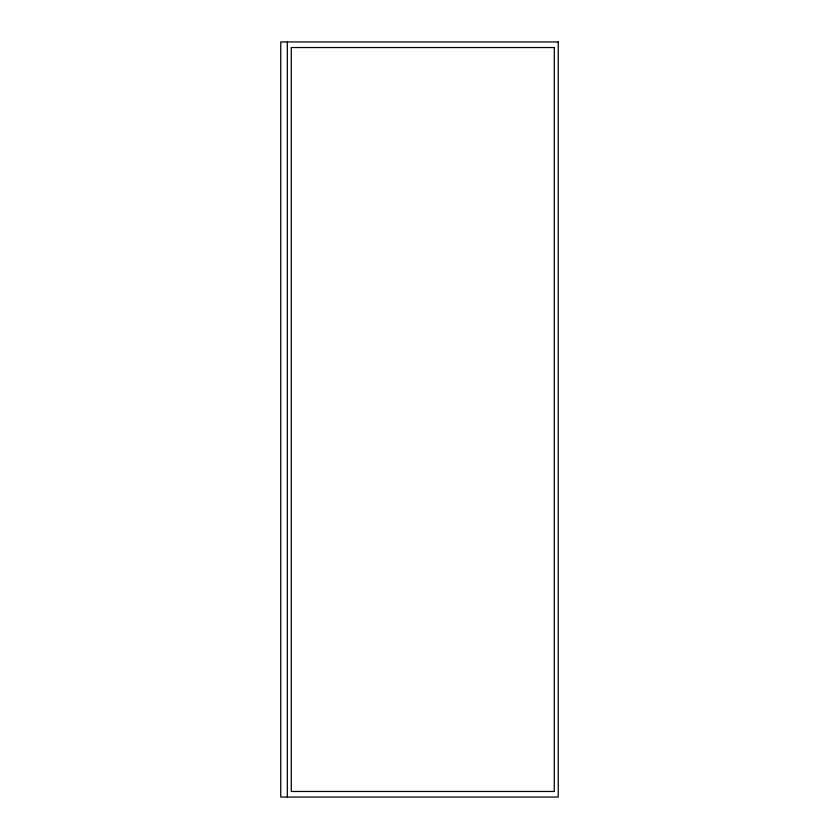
<?xml version="1.0" encoding="UTF-8"?>
<svg xmlns="http://www.w3.org/2000/svg" width="839" height="839" viewBox="0 0 839 839"><rect width="100%" height="100%" fill="white"/><g stroke="black" fill="none" stroke-linecap="round" stroke-linejoin="round"><path stroke-width="1.26" d="M287.326 41.95L287.326 797.05M558.25 41.95L280.75 41.95L280.75 797.05L558.25 797.05L558.25 41.95M554.296 47.529L291.28 47.529L291.28 791.471L554.296 791.471L554.296 47.529"/></g></svg>
